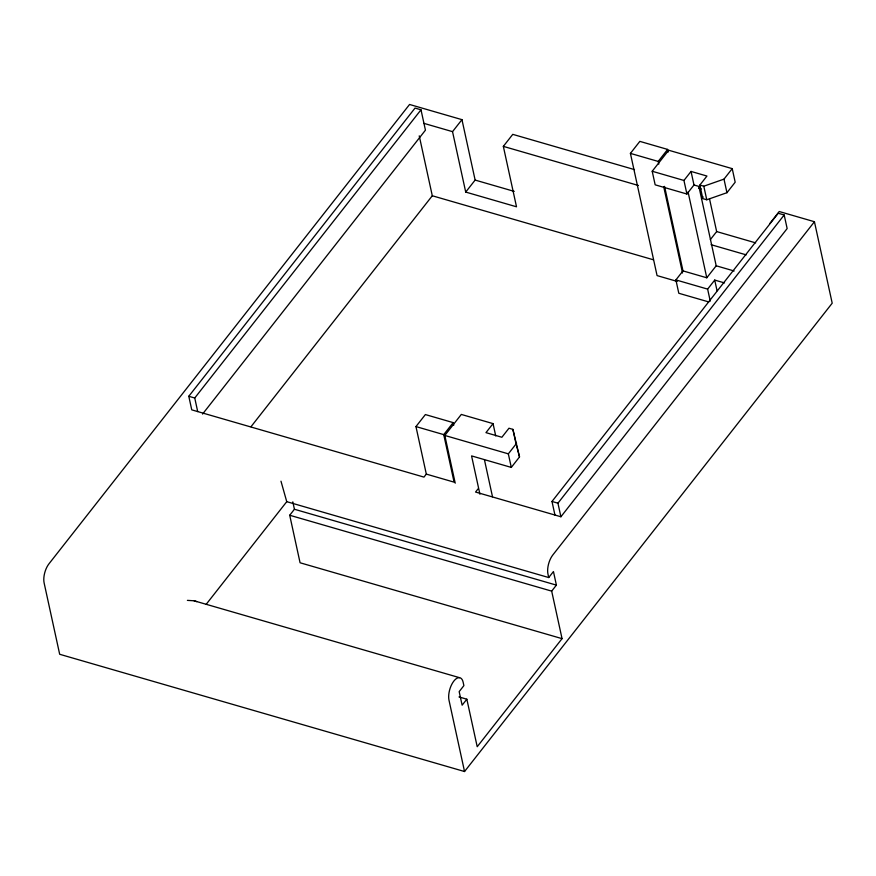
<?xml version="1.0" encoding="UTF-8"?>
<svg xmlns="http://www.w3.org/2000/svg" width="876" height="876" viewBox="0 0 876 876"><rect width="100%" height="100%" fill="white"/><g stroke="black" fill="none" stroke-linecap="round" stroke-linejoin="round"><path stroke-width="1.31" d="M453.746 425.254L453.166 422.615L425.375 414.567L415.958 426.579L426.316 474.102L423.962 477.102L191.756 409.858L188.789 396.28L415.038 108.076L420.995 109.796L425.44 130.163L202.564 414.074M197.702 411.589L194.746 398L420.995 109.796M634.487 169.605L512.767 134.357L503.339 146.369L516.511 206.791L465.714 192.074L452.531 131.652L461.959 119.651L409.563 104.474L48.979 563.805A14.027 6.559 -73.8 0 0 44.128 582.989L59.678 654.273L464.543 771.526L832.2 303.195L814.439 221.727L779.224 211.521L769.796 223.533M250.985 426.732L432.295 195.764L419.243 135.857M465.714 192.074L475.131 180.073L461.959 119.651M206.112 604.407L286.748 501.674L280.977 481.187M458.98 696.924L466.842 699.201L477.212 746.724L562.053 638.648L300.074 562.775L289.715 515.252L294.424 509.252L292.814 501.849M677.268 281.448L657.066 275.59L630.413 153.388L639.841 141.375L667.632 149.424L668.202 152.063M426.316 474.102L454.096 482.15L443.738 434.627L453.166 422.615M658.785 164.086L658.205 161.436L667.632 149.424M455.224 483.191L444.811 435.449L461.313 414.436L493.046 423.623L495.739 435.952M652.204 171.258L668.706 150.245L732.226 168.641L735.183 182.208L726.949 192.698L706.757 199.772L702.815 198.622L699.858 185.066L706.943 176.043L691.033 171.433L683.948 180.456L686.904 194.023L655.16 184.825L652.204 171.258L683.948 180.456M493.046 423.623L485.961 432.645L501.882 437.255L508.967 428.233L512.898 429.371L519.523 456.922L511.299 467.412L471.573 455.903L479.917 494.206M686.904 194.023L693.989 184.989L691.033 171.433M701.49 198.841L703.056 196.837M478.088 488.83L475.558 492.049L560.903 516.763L787.152 228.559L784.184 214.981L778.238 213.262L551.99 501.466L554.946 515.044M511.299 467.412L508.332 453.845L516.566 443.355M699.858 185.066L703.8 186.205L723.992 179.131L732.226 168.641M708.75 301.935L678.801 293.263L675.9 279.915L682.984 270.892L664.555 186.369M710.37 239.575L716.656 231.571L709.494 198.721M682.984 270.892L706.779 277.78L716.196 265.789L698.917 186.555M710.25 301.125L707.633 289.113L714.717 280.079L724.518 282.915M560.903 516.763L557.935 503.185L784.184 214.981M814.439 221.727L552.833 554.957A14.027 6.559 -73.8 0 0 547.982 574.152L548.726 577.547L286.748 501.674M548.726 577.547L553.446 571.546L556.402 585.124L551.683 591.125L562.053 638.648M466.842 699.201L462.134 705.202L459.166 691.624L463.886 685.623L463.141 682.229A14.027 6.559 -73.8 0 0 453.856 681.046A14.027 6.559 -73.8 0 0 449.005 700.242L464.543 771.526M187.398 600.378L194.045 600.783L459.506 677.663M630.413 153.388L658.205 161.436M693.989 184.989L700.11 186.763M698.61 188.176L701.227 188.942M423.951 123.374L452.531 131.652M503.339 146.369L638.407 185.482M716.656 231.571L755.627 242.86M711.126 244.711L746.199 254.861M475.131 180.073L514.223 191.384M716.196 265.789L734.143 270.991M432.295 195.764L653.408 259.789M675.9 279.915L707.633 289.113M415.958 426.579L443.738 434.627M444.811 435.449L508.332 453.845M188.789 396.28L194.746 398M551.99 501.466L557.935 503.185M294.424 509.252L556.402 585.124M289.715 515.252L551.683 591.125M194.045 600.783L196.739 601.637M516.522 445.479L519.523 456.922M723.992 179.131L726.949 192.698M703.8 186.205L706.757 199.772M714.717 280.079L717.05 290.766M688.065 191.943L706.779 277.78M663.701 186.665L682.535 273.005M512.898 429.371L515.855 442.938M484.439 459.769L492.498 496.747"/></g></svg>
